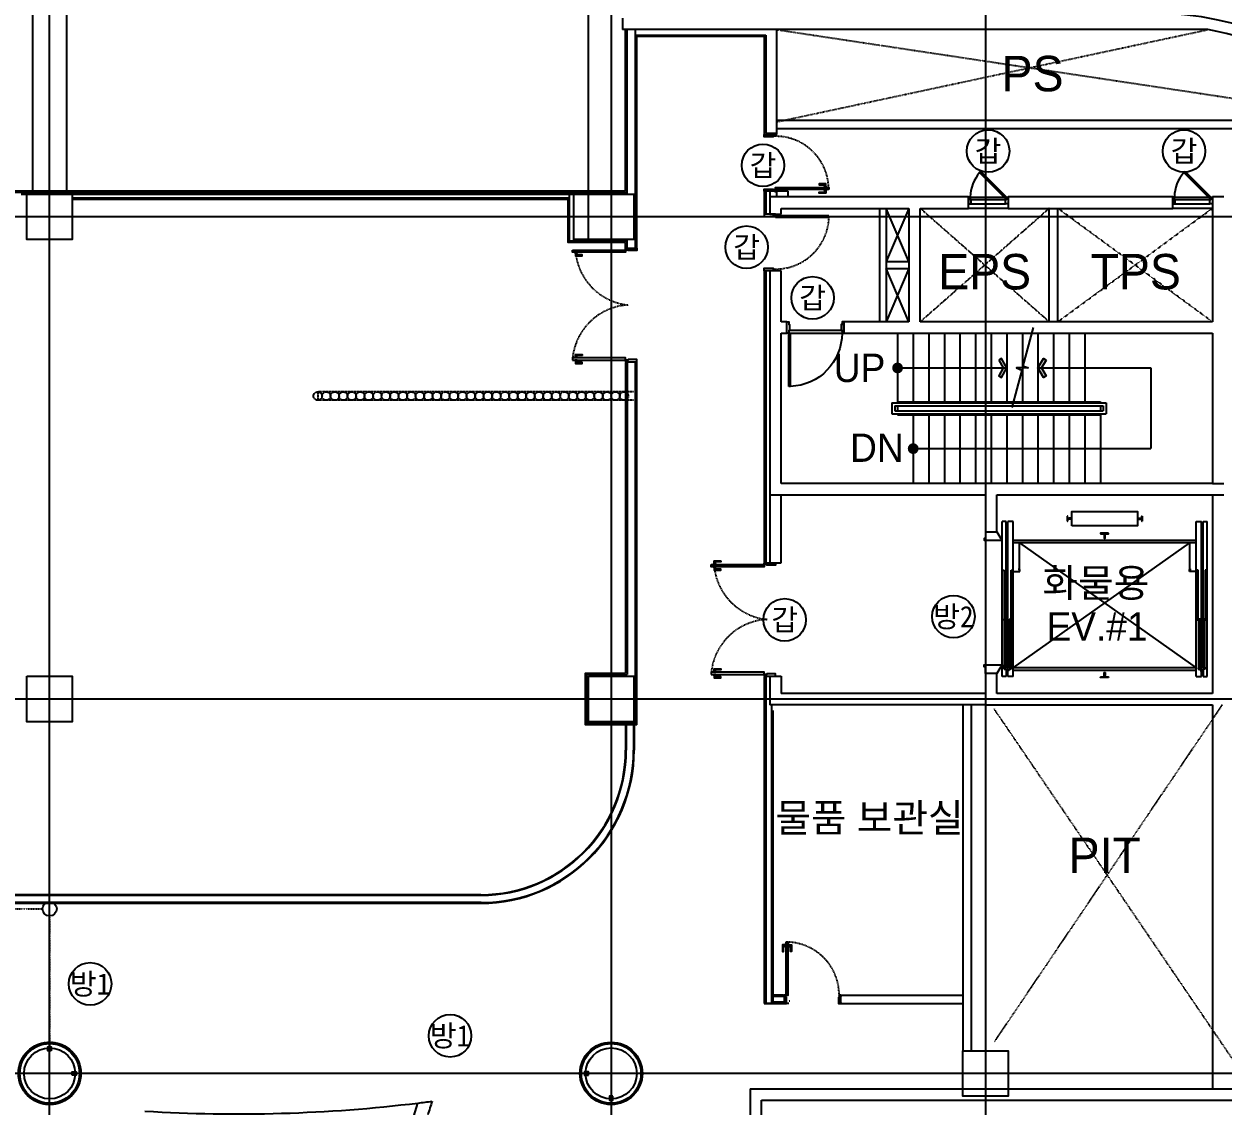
# Model space of a CAD drawing. Header units: metres. Extents: x 630750 to 860239, y 578133 to 726633.
# Drawn here: x 737552 to 758692, y 668635 to 687710 of the extents above; entities that cross this region are included whole.
import ezdxf
from ezdxf.enums import TextEntityAlignment as Align

# ---------------------------------------------------------------- set-up
doc = ezdxf.new("R2010")
doc.units = ezdxf.units.M
for name, pattern in [('DASHDOT', [25.4, 12.7, -6.35, 0, -6.35]), ('HID1', [0.375, 0.25, -0.125]), ('HIDDEN-1', [1.4, 0.35, -0.7, 0.35]), ('업무시설_xr-base$0$CONTINOUS', [0])]:
    doc.linetypes.add(name, pattern=pattern)
doc.layers.add('A-CEN-1', color=1, linetype='Continuous', plot=False)
for name, color, linetype in [('A-CON', 2, 'Continuous'), ('A-DOR', 4, 'Continuous'), ('A-ELE-7', 7, 'Continuous'), ('A-ELE-9', 9, 'Continuous'), ('A-ELEV', 4, 'Continuous'), ('A-ELEV-FIXT', 5, 'Continuous'), ('A-HAT-1', 9, 'Continuous'), ('A-MULL', 7, 'Continuous'), ('A-STAIR', 4, 'Continuous'), ('A-SYM1', 7, 'Continuous'), ('A-TXT-S', 3, 'Continuous'), ('A-WAL-BLK', 3, 'Continuous'), ('A-WAL-DW', 7, 'Continuous'), ('A-WALL-CONC', 2, 'Continuous'), ('A-WIN-GLASS', 4, 'Continuous'), ('DOR', 4, 'Continuous'), ('elevator', 7, 'Continuous'), ('fire shutter', 2, 'Continuous'), ('INT', 117, 'Continuous'), ('KUK-DOOR', 4, 'Continuous'), ('KUK-DOOR-FRAME', 4, 'Continuous'), ('KUK-WALL-DRYWALL', 4, 'Continuous'), ('KUK-WALL-FIN 1', 30, 'Continuous'), ('KUK-WINDOW', 4, 'Continuous'), ('블럭', 7, 'Continuous')]:
    doc.layers.add(name, color=color, linetype=linetype)
doc.styles.add('TEXT', font='')
doc.styles.add('돋움', font='')
doc.styles.get('TEXT').set_extended_font_data('DotumChe')
doc.styles.get('돋움').set_extended_font_data('Dotum')

# ---------------------------------------------------------------- blocks, each defined once
blk = doc.blocks.new('dor-1000x200conc')
at = {"layer": 'A-DOR'}
for p, q in [((30, 1140), (30, 200)), ((60, 1140), (30, 1140)), ((60, 1140), (60, 200)), ((30, 200), (60, 200))]:
    blk.add_line(p, q, dxfattribs=at)
for points in [[(0, 200), (0, 0), (30, 0), (30, 45), (45, 45), (45, 155), (30, 155), (30, 200)], [(1000, 200), (1000, 0), (970, 0), (970, 45), (955, 45), (955, 155), (970, 155), (970, 200)]]:
    blk.add_lwpolyline(points, close=True, dxfattribs=at)
blk.add_arc((30, 200), 940, 0, 88.1729, dxfattribs=at)
at = {"layer": 'DOR', "color": 9}
for points in [[(30, 200), (970, 200)], [(955, 155), (45, 155)]]:
    blk.add_lwpolyline(points, dxfattribs=at)
blk = doc.blocks.new('dor-700')
at = {"layer": 'A-DOR'}
for p, q in [((197, 553), (218, 574)), ((197, 553), (649, 102)), ((218, 574), (670, 123)), ((670, 123), (649, 102))]:
    blk.add_line(p, q, dxfattribs=at)
for points in [[(0, 123), (0, 3), (45, 3), (45, 78), (30, 78), (30, 123)], [(700, 123), (700, 3), (655, 3), (655, 78), (670, 78), (670, 123)]]:
    blk.add_lwpolyline(points, close=True, dxfattribs=at)
blk.add_arc((715, 104), 686, 139.1042, 178.3732, dxfattribs=at)
at = {"layer": 'DOR', "color": 9}
for points in [[(30, 123), (627, 123)], [(45, 78), (655, 78)], [(45, 3), (655, 3)]]:
    blk.add_lwpolyline(points, dxfattribs=at)
blk = doc.blocks.new('화물1')
at = {"layer": 'A-ELEV-FIXT'}
for p, q in [((2227693, 525810), (2227693, 525721)), ((2227697, 525810), (2227693, 525810)), ((2227704, 525775), (2227700, 525807)), ((2227704, 525756), (2227700, 525725)), ((2227718, 525770), (2227709, 525770)), ((2227718, 525761), (2227709, 525761)), ((2227754, 525774), (2227723, 525774)), ((2227754, 525758), (2227723, 525758)), ((2227755, 525773), (2227754, 525774)), ((2227754, 525758), (2227755, 525759)), ((2227755, 525773), (2227755, 525759)), ((2228955, 525773), (2228956, 525774)), ((2228955, 525773), (2228955, 525759)), ((2228956, 525758), (2228955, 525759)), ((2228956, 525774), (2228987, 525774)), ((2228956, 525758), (2228987, 525758)), ((2228991, 525770), (2229000, 525770)), ((2228991, 525761), (2229000, 525761)), ((2229005, 525775), (2229009, 525807)), ((2229005, 525756), (2229009, 525725)), ((2229013, 525810), (2229017, 525810)), ((2229017, 525810), (2229017, 525721)), ((2226546, 522981), (2226546, 525715)), ((2226616, 525715), (2226546, 525715)), ((2226616, 523121), (2226616, 525715)), ((2226646, 522981), (2226646, 525715)), ((2226742, 525715), (2226646, 525715)), ((2226742, 522981), (2226742, 525715)), ((2227697, 525721), (2227693, 525721)), ((2229013, 525721), (2229017, 525721)), ((2229968, 522981), (2229968, 525715)), ((2229968, 525715), (2230064, 525715)), ((2230064, 522981), (2230064, 525715)), ((2230094, 523121), (2230094, 525715)), ((2230094, 525715), (2230164, 525715)), ((2230164, 522981), (2230164, 525715)), ((2229968, 525381), (2226742, 525381)), ((2229968, 525336), (2226742, 525336)), ((2226855, 524866), (2226855, 525336)), ((2229855, 524866), (2229855, 525336)), ((2226742, 524866), (2226752, 524866)), ((2226742, 524836), (2226742, 524866)), ((2226742, 524836), (2226860, 524836)), ((2226860, 524866), (2226830, 524866)), ((2226860, 524836), (2226860, 524866)), ((2229850, 524836), (2229850, 524866)), ((2229850, 524866), (2229880, 524866)), ((2229968, 524836), (2229850, 524836)), ((2229968, 524866), (2229958, 524866)), ((2229968, 524836), (2229968, 524866)), ((2226582, 523136), (2226547, 523136)), ((2226582, 523111), (2226582, 523136)), ((2226582, 523111), (2226616, 523111)), ((2226616, 523111), (2226616, 522981)), ((2226646, 523086), (2226646, 523076)), ((2226670, 523086), (2226646, 523086)), ((2226706, 523111), (2226670, 523111)), ((2226670, 523111), (2226670, 523086)), ((2226706, 523136), (2226706, 523111)), ((2229968, 523136), (2226742, 523136)), ((2229968, 523091), (2226742, 523091)), ((2230004, 523136), (2230004, 523111)), ((2230004, 523111), (2230040, 523111)), ((2230040, 523111), (2230040, 523086)), ((2230040, 523086), (2230064, 523086)), ((2230064, 523086), (2230064, 523076)), ((2230128, 523111), (2230094, 523111)), ((2230094, 523111), (2230094, 522981)), ((2230128, 523111), (2230128, 523136)), ((2230128, 523136), (2230163, 523136)), ((2226616, 522981), (2226546, 522981)), ((2226742, 522981), (2226646, 522981)), ((2229968, 522981), (2230064, 522981)), ((2230094, 522981), (2230164, 522981))]:
    blk.add_line(p, q, dxfattribs=at)
at = {"layer": 'A-ELEV-FIXT', "color": 8}
for p, q in [((2226742, 523136), (2229855, 525336)), ((2226855, 525336), (2229968, 523136))]:
    blk.add_line(p, q, dxfattribs=at)
at = {"layer": 'A-ELEV-FIXT', "linetype": 'Continuous'}
for p, q in [((2226551, 523983), (2226551, 524858)), ((2226551, 524858), (2226581, 524858)), ((2226581, 524858), (2226581, 523983)), ((2226707, 523983), (2226707, 524858)), ((2226707, 524858), (2226737, 524858)), ((2226737, 524858), (2226737, 523983)), ((2230003, 524858), (2229973, 524858)), ((2229973, 524858), (2229973, 523983)), ((2230003, 523983), (2230003, 524858)), ((2230159, 524858), (2230129, 524858)), ((2230129, 524858), (2230129, 523983)), ((2230159, 523983), (2230159, 524858)), ((2226581, 523983), (2226551, 523983)), ((2226587, 523121), (2226587, 523996)), ((2226587, 523996), (2226616, 523996)), ((2226616, 523996), (2226616, 523121)), ((2226671, 523121), (2226671, 523996)), ((2226671, 523996), (2226701, 523996)), ((2226701, 523996), (2226701, 523121)), ((2226737, 523983), (2226707, 523983)), ((2229973, 523983), (2230003, 523983)), ((2230009, 523996), (2230009, 523121)), ((2230039, 523996), (2230009, 523996)), ((2230039, 523121), (2230039, 523996)), ((2230094, 523996), (2230094, 523121)), ((2230123, 523996), (2230094, 523996)), ((2230123, 523121), (2230123, 523996)), ((2230129, 523983), (2230159, 523983)), ((2226616, 523121), (2226587, 523121)), ((2226701, 523121), (2226671, 523121)), ((2230009, 523121), (2230039, 523121)), ((2230094, 523121), (2230123, 523121))]:
    blk.add_line(p, q, dxfattribs=at)
at = {"layer": 'A-ELEV-FIXT'}
blk.add_lwpolyline([(2227775, 525641), (2227775, 525891), (2228935, 525891), (2228935, 525641)], close=True, dxfattribs=at)
for points in [[(2228425, 525510), (2228285, 525510), (2228285, 525499, 0.396891), (2228287, 525497), (2228345, 525494), (2228348, 525491), (2228348, 525475), (2228345, 525471), (2228345, 525422), (2228346, 525421), (2228363, 525421), (2228364, 525422), (2228364, 525471), (2228361, 525475), (2228361, 525491), (2228364, 525494), (2228422, 525497, 0.396891), (2228425, 525499)], [(2228425, 522962), (2228285, 522962), (2228285, 522972, -0.396891), (2228287, 522974), (2228345, 522977), (2228348, 522981), (2228348, 522997), (2228345, 523000), (2228345, 523050), (2228346, 523051), (2228363, 523051), (2228364, 523050), (2228364, 523000), (2228361, 522997), (2228361, 522981), (2228364, 522977), (2228422, 522974, -0.396891), (2228425, 522972)]]:
    blk.add_lwpolyline(points, format="xyb", close=True, dxfattribs=at)
for centre, radius, start, end in [((2227697, 525807), 3.5, 0, 90), ((2227709, 525775), 5, 180, 270), ((2227709, 525775), 5, 180, 270), ((2227709, 525756), 5, 90, 180), ((2227709, 525756), 5, 90, 180), ((2227718, 525775), 5, 270, 339.5127), ((2227718, 525756), 5, 20.4873, 90), ((2228991, 525775), 5, 200.4873, 270), ((2228991, 525756), 5, 90, 159.5127), ((2229000, 525775), 5, 270, 0), ((2229000, 525775), 5, 270, 0), ((2229000, 525756), 5, 0, 90), ((2229000, 525756), 5, 0, 90), ((2229013, 525807), 3.5, 90, 180), ((2227697, 525725), 3.5, 270, 0), ((2229013, 525725), 3.5, 180, 270)]:
    blk.add_arc(centre, radius, start, end, dxfattribs=at)

msp = doc.modelspace()

# ---------------------------------------------------------------- hatches: boundary and pattern name
at = {"layer": 'A-SYM1'}
for points in [[(754784, 681811.5), (754737.8, 681784.8), (754817.8, 681646.2), (754737.8, 681507.7), (754784, 681481), (754879.4, 681646.2)], [(755524.8, 681811.5), (755571, 681784.8), (755491, 681646.2), (755571, 681507.7), (755524.8, 681481), (755429.4, 681646.2)]]:
    msp.add_hatch(color=7, dxfattribs=at).paths.add_polyline_path(points)
h = msp.add_hatch(color=7, dxfattribs=at)
edge = h.paths.add_edge_path()
edge.add_arc((752954.4, 681646.2), 96, 360, 540)
edge.add_arc((752954.4, 681646.2), 96, 540, 720)
h = msp.add_hatch(color=7, dxfattribs=at)
edge = h.paths.add_edge_path()
edge.add_arc((753229.4, 680224.2), 96, 360, 540)
edge.add_arc((753229.4, 680224.2), 96, 540, 720)

# ---------------------------------------------------------------- linework, layer by layer
at = {"layer": 'A-CEN-1', "linetype": 'Continuous', "ltscale": 0.1}
msp.add_line((738004.4, 657452.7, 0), (738004.4, 706258.8, 0), dxfattribs=at)
at = {"layer": 'A-CEN-1', "linetype": 'Continuous'}
for p, q in [((747904.4, 706258.8, 0), (747904.4, 599969.6, 0)), ((754504.4, 706258.8, 0), (754504.4, 599969.6, 0)), ((795684.4, 684310.2, 0), (657202.6, 684310.2, 0)), ((795684.4, 675810.2, 0), (657202.6, 675810.2, 0)), ((795684.4, 669210.2, 0), (657202.6, 669210.2, 0))]:
    msp.add_line(p, q, dxfattribs=at)
at = {"layer": 'A-CON'}
for p, q in [((754504.4, 679410.2, 0), (754504.4, 678760.2, 0)), ((754704.4, 678760.2, 0), (754704.4, 679410.2, 0)), ((754504.4, 678760.2, 0), (754704.4, 678760.2, 0)), ((754504.4, 676260.2, 0), (754504.4, 675710.2, 0)), ((754704.4, 676260.2, 0), (754504.4, 676260.2, 0)), ((754704.4, 675910.2, 0), (754704.4, 676260.2, 0))]:
    msp.add_line(p, q, dxfattribs=at)
at = {"layer": 'A-CON', "elevation": 0}
for points in [[(737604.4, 684710.2), (738404.4, 684710.2), (738404.4, 683910.2), (737604.4, 683910.2)], [(747504.4, 684710.2), (748304.4, 684710.2), (748304.4, 683910.2), (747504.4, 683910.2)], [(737604.4, 676210.2), (738404.4, 676210.2), (738404.4, 675410.2), (737604.4, 675410.2)], [(747504.4, 676210.2), (748304.4, 676210.2), (748304.4, 675410.2), (747504.4, 675410.2)], [(754104.4, 669610.2), (754904.4, 669610.2), (754904.4, 668810.2), (754104.4, 668810.2)]]:
    msp.add_lwpolyline(points, close=True, dxfattribs=at)
at = {"layer": 'A-CON'}
for centre in [(738004.6, 669210.2, 0), (747904.6, 669210.2, 0)]:
    msp.add_circle(centre, 450, dxfattribs=at)
at = {"layer": 'A-DOR'}
msp.add_line((751743.9, 684300.3), (751743.9, 684330.2), dxfattribs=at)
at = {"layer": 'A-ELE-7'}
msp.add_arc((757532.1, 682017.6, 0), 7673, 359.19797, 87.85437, dxfattribs=at)
at = {"layer": 'A-ELE-9'}
for p, q in [((754904.4, 684460.3, 0), (754204.4, 684460.3, 0)), ((754904.4, 684460.3), (754204.4, 684460.3)), ((758504.4, 684460.3, 0), (757804.4, 684460.3, 0)), ((758504.4, 684460.3), (757804.4, 684460.3))]:
    msp.add_line(p, q, dxfattribs=at)
at = {"layer": 'A-ELEV'}
for p, q in [((754504.4, 678760.2, 0), (754504.4, 678640.2, 0)), ((754704.4, 678760.2, 0), (754774.2, 678640.2, 0)), ((754504.4, 676260.2, 0), (754504.4, 676380.2, 0)), ((754774.2, 676380.2, 0), (754704.4, 676260.2, 0))]:
    msp.add_line(p, q, dxfattribs=at)
at = {"layer": 'A-ELEV', "elevation": 0}
for points in [[(754512.6, 678640.2), (754479.4, 678640.2), (754479.4, 678610.2), (754795.5, 678610.2), (754795.5, 678640.2), (754774.2, 678640.2)], [(754512.6, 676380.2), (754479.4, 676380.2), (754479.4, 676410.2), (754795.5, 676410.2), (754795.5, 676380.2), (754774.2, 676380.2)]]:
    msp.add_lwpolyline(points, dxfattribs=at)
at = {"layer": 'A-HAT-1', "color": 8}
for p, q in [((747504.4, 684710.2, 0), (747504.4, 691410.2, 0)), ((753154.4, 684460.2, 0), (752754.4, 683520.2, 0)), ((753154.4, 683520.2, 0), (752754.4, 684460.2, 0)), ((753154.4, 683400.2, 0), (752754.4, 682460.2, 0)), ((753154.4, 682460.2, 0), (752754.4, 683400.2, 0))]:
    msp.add_line(p, q, dxfattribs=at)
at = {"layer": 'A-HAT-1', "color": 8, "linetype": 'HIDDEN-1'}
for p, q in [((755629.4, 684460.2, 0), (753354.4, 682460.2, 0)), ((753354.4, 684460.2, 0), (755629.4, 682460.3, 0)), ((755779.4, 682460.3, 0), (758504.4, 684460.2, 0)), ((758504.4, 682460.2, 0), (755779.4, 684460.2, 0))]:
    msp.add_line(p, q, dxfattribs=at)
for points in [[(750824.4, 687610.2), (761456.8, 686010.2)], [(758679.4, 675710.2), (754654.4, 669760.2)]]:
    msp.add_lwpolyline(points, dxfattribs=at)
at = {"layer": 'A-HAT-1', "color": 8, "linetype": 'HIDDEN-1', "elevation": 0}
for points in [[(750824.4, 685985.2), (758426.8, 687610.2)], [(754654.4, 675635.2), (759212.7, 668940.2)]]:
    msp.add_lwpolyline(points, dxfattribs=at)
at = {"layer": 'A-MULL'}
msp.add_line((744425.8, 668454.1, 0), (744497, 668687.8, 0), dxfattribs=at)
for centre, radius, start, end in [((741306.4, 694910.2, 0), 26415.4, 276.93788, 277.48638), ((773053.7, 659309.9, 0), 29828.8, 161.6107, 162.09488)]:
    msp.add_arc(centre, radius, start, end, dxfattribs=at)
at = {"layer": 'A-STAIR'}
for p, q in [((752954.4, 682260.2, 0), (752954.4, 681030.2, 0)), ((753229.4, 682260.2, 0), (753229.4, 681050.2, 0)), ((753504.4, 682260.2, 0), (753504.4, 681050.2, 0)), ((753779.4, 682260.2, 0), (753779.4, 681050.2, 0)), ((754054.4, 682260.2, 0), (754054.4, 681050.2, 0)), ((754329.4, 682260.2, 0), (754329.4, 681050.2, 0)), ((754604.4, 682260.2, 0), (754604.4, 681050.2, 0)), ((754879.4, 682260.2, 0), (754879.4, 681050.2, 0)), ((755154.4, 682260.2, 0), (755154.4, 681050.2, 0)), ((755429.4, 682260.2, 0), (755429.4, 681050.2, 0)), ((755704.4, 682260.2, 0), (755704.4, 681050.2, 0)), ((755979.4, 682260.2, 0), (755979.4, 681050.2, 0)), ((756254.4, 682260.2, 0), (756254.4, 681050.2, 0)), ((752854.4, 681030.2, 0), (756629.4, 681030.2, 0)), ((752854.4, 681030.2, 0), (752854.4, 680840.2, 0)), ((752904.4, 680980.2, 0), (756579.4, 680980.2, 0)), ((752904.4, 680980.2, 0), (752904.4, 680890.2, 0)), ((752954.4, 681050.2, 0), (756529.4, 681050.2, 0)), ((752954.4, 680980.2, 0), (752954.4, 680890.2, 0)), ((756529.4, 681050.2, 0), (756529.4, 681030.2, 0)), ((756529.4, 680980.2, 0), (756529.4, 680890.2, 0)), ((756579.4, 680980.2, 0), (756579.4, 680890.2, 0)), ((756629.4, 681030.2, 0), (756629.4, 680840.2, 0)), ((752854.4, 680840.2, 0), (756629.4, 680840.2, 0)), ((752904.4, 680890.2, 0), (756579.4, 680890.2, 0)), ((752954.4, 680840.2, 0), (752954.4, 680820.2, 0)), ((752954.4, 680820.2, 0), (756529.4, 680820.2, 0)), ((753229.4, 680820.2, 0), (753229.4, 679610.2, 0)), ((753504.4, 680820.2, 0), (753504.4, 679610.2, 0)), ((753779.4, 680820.2, 0), (753779.4, 679610.2, 0)), ((754054.4, 680820.2, 0), (754054.4, 679610.2, 0)), ((754329.4, 680820.2, 0), (754329.4, 679610.2, 0)), ((754604.4, 680820.2, 0), (754604.4, 679610.2, 0)), ((754879.4, 680820.2, 0), (754879.4, 679610.2, 0)), ((755154.4, 680820.2, 0), (755154.4, 679610.2, 0)), ((755429.4, 680820.2, 0), (755429.4, 679610.2, 0)), ((755704.4, 680820.2, 0), (755704.4, 679610.2, 0)), ((755979.4, 680820.2, 0), (755979.4, 679610.2, 0)), ((756254.4, 680820.2, 0), (756254.4, 679610.2, 0)), ((756529.4, 680840.2, 0), (756529.4, 679610.2, 0))]:
    msp.add_line(p, q, dxfattribs=at)
at = {"layer": 'A-SYM1', "color": 7}
for p, q in [((752954.4, 681646.2, 0), (754879.4, 681646.2, 0)), ((755429.4, 681646.2, 0), (757420.4, 681646.2, 0)), ((757420.4, 681646.2, 0), (757420.4, 680224.2, 0)), ((753229.4, 680224.2, 0), (757420.4, 680224.2, 0))]:
    msp.add_line(p, q, dxfattribs=at)
at = {"layer": 'A-SYM1', "color": 7, "elevation": 0}
msp.add_lwpolyline([(755344.9, 682357.2), (755164.5, 681684), (755258.7, 681646.2), (755050.1, 681646.2), (755144.3, 681608.4), (754968.2, 680951.5)], dxfattribs=at)
for points in [[(754737.8, 681784.8), (754817.8, 681646.2), (754737.8, 681507.7), (754784, 681481), (754879.4, 681646.2), (754784, 681811.5)], [(755571, 681784.8), (755491, 681646.2), (755571, 681507.7), (755524.8, 681481), (755429.4, 681646.2), (755524.8, 681811.5)]]:
    msp.add_lwpolyline(points, close=True, dxfattribs=at)
at = {"layer": 'A-WAL-BLK'}
for p, q in [((750824.4, 687210.2, 0), (750824.4, 687610.2, 0)), ((750824.4, 685760.2), (750824.4, 687610.2)), ((750824.4, 685760.2, 0), (750824.4, 686210.2, 0)), ((750824.4, 684660.2, 0), (750824.4, 684760.2, 0)), ((751024.4, 684760.2, 0), (750824.4, 684760.2, 0)), ((750824.4, 684660.2), (750824.4, 684760.2)), ((751024.4, 684760.2), (750824.4, 684760.2)), ((751024.4, 684660.2, 0), (751024.4, 684760.2, 0)), ((751024.4, 684660.2), (751024.4, 684760.2)), ((755629.4, 682460.3, 0), (755629.4, 684460.3, 0)), ((755779.4, 682460.3, 0), (755779.4, 684460.3, 0)), ((750704.4, 679410.2, 0), (750704.4, 678212.7, 0)), ((750904.4, 678212.7, 0), (750904.4, 679410.2, 0)), ((750704.4, 678212.7, 0), (750904.4, 678212.7, 0)), ((750704.4, 676212.7, 0), (750704.4, 675710.2, 0)), ((750704.4, 676212.7, 0), (750904.4, 676212.7, 0)), ((750904.4, 676212.7, 0), (750904.4, 675910.2, 0)), ((754504.4, 675910.2), (750904.4, 675910.2)), ((754504.4, 675710.2), (750704.4, 675710.2, 0)), ((754104.4, 675710.2, 0), (754104.4, 669610.2, 0)), ((754254.4, 675710.2, 0), (754254.4, 669610.2, 0))]:
    msp.add_line(p, q, dxfattribs=at)
at = {"layer": 'A-WAL-BLK', "elevation": 0}
for points in [[(760154.4, 684660.2), (760154.4, 686010.2), (750824.4, 686010.2)], [(760004.4, 684660.2), (760004.4, 685860.2), (750824.4, 685860.2)]]:
    msp.add_lwpolyline(points, dxfattribs=at)
at = {"layer": 'A-WAL-DW'}
for p, q in [((737704.4, 691410.2, 0), (737704.4, 684765.2, 0)), ((738304.4, 691410.2, 0), (738304.4, 684765.2, 0)), ((737504.4, 684710.2, 0), (747504.4, 684710.2, 0)), ((752634.4, 684460.2, 0), (752634.4, 682460.2, 0)), ((752754.4, 684460.2, 0), (752754.4, 682460.2, 0)), ((752754.4, 683520.2, 0), (753154.4, 683520.2, 0)), ((752754.4, 683400.2, 0), (753154.4, 683400.2, 0)), ((750729.4, 670590.2), (750984.4, 670590.2)), ((751924.4, 670590.2), (754104.4, 670590.2)), ((750604.4, 670440.2), (750994.4, 670440.2)), ((750604.4, 670440.2), (750994.4, 670440.2)), ((751914.4, 670440.2), (754104.4, 670440.2)), ((751914.4, 670440.2), (754104.4, 670440.2)), ((750354.4, 668940.2), (750354.4, 621776.4)), ((750354.4, 668940.2), (770154.4, 668940.2, 0)), ((750554.4, 623010.2, 0), (750554.4, 668740.2, 0)), ((750554.4, 668740.2, 0), (770654.4, 668740.2, 0))]:
    msp.add_line(p, q, dxfattribs=at)
at = {"layer": 'A-WAL-DW', "elevation": 0}
msp.add_lwpolyline([(750824.4, 684760.2), (750704.4, 684760.2), (750704.4, 684660.2)], dxfattribs=at)
at = {"layer": 'A-WALL-CONC'}
for p, q in [((748104.4, 687810.2, 0), (748104.4, 687610.2, 0)), ((758426.8, 687610.2, 0), (748104.4, 687610.2, 0)), ((754204.4, 684660.2, 0), (750704.4, 684660.2, 0)), ((750704.4, 684660.2, 0), (750704.4, 684360.2, 0)), ((754204.4, 684460.2, 0), (754204.4, 684660.2, 0)), ((758704.4, 684660.2, 0), (758504.4, 684660.2, 0)), ((758504.4, 684660.2, 0), (758504.4, 682460.2, 0)), ((750704.4, 684360.2, 0), (750904.4, 684360.2, 0)), ((750904.4, 684360.2, 0), (750904.4, 684460.2, 0)), ((750904.4, 684460.2, 0), (753154.4, 684460.2, 0)), ((753154.4, 684460.2, 0), (753154.4, 682460.2, 0)), ((753354.4, 682460.2, 0), (753354.4, 684460.2, 0)), ((753354.4, 684460.2, 0), (754204.4, 684460.2, 0)), ((750904.4, 683360.2, 0), (750704.4, 683360.2, 0)), ((750704.4, 683360.2, 0), (750704.4, 679410.2, 0)), ((750904.4, 682460.2, 0), (750904.4, 683360.2, 0)), ((751004.4, 682460.2, 0), (750904.4, 682460.2, 0)), ((751004.4, 682260.2, 0), (751004.4, 682460.2, 0)), ((753154.4, 682460.2, 0), (752004.4, 682460.2, 0)), ((752004.4, 682460.2, 0), (752004.4, 682260.2, 0)), ((758504.4, 682460.2, 0), (753354.4, 682460.2, 0)), ((750904.4, 679610.2, 0), (750904.4, 682260.2, 0)), ((750904.4, 682260.2, 0), (751004.4, 682260.2, 0)), ((752004.4, 682260.2, 0), (758504.4, 682260.2, 0)), ((758504.4, 682260.2, 0), (758504.4, 679610.2, 0)), ((758504.4, 679610.2, 0), (750904.4, 679610.2, 0)), ((758504.4, 679610.2, 0), (758704.4, 679610.2, 0)), ((750704.4, 679410.2, 0), (754504.4, 679410.2, 0)), ((754704.4, 679410.2, 0), (758504.4, 679410.2, 0)), ((754704.4, 679410.2, 0), (758504.4, 679410.2, 0)), ((758504.4, 679410.2, 0), (758504.4, 675910.2, 0)), ((758504.4, 679410.2, 0), (758504.4, 675910.2, 0)), ((758504.4, 679410.2, 0), (758704.4, 679410.2, 0)), ((758504.4, 675910.2, 0), (754704.4, 675910.2, 0)), ((758504.4, 675910.2, 0), (754704.4, 675910.2, 0)), ((754504.4, 675710.2, 0), (758504.4, 675710.2, 0)), ((754504.4, 675710.2, 0), (758504.4, 675710.2, 0)), ((758504.4, 675710.2, 0), (758504.4, 668940.2, 0))]:
    msp.add_line(p, q, dxfattribs=at)
at = {"layer": 'A-WALL-CONC', "elevation": 0}
msp.add_lwpolyline([(757804.4, 684660.2), (754904.4, 684660.2), (754904.4, 684460.2), (757804.4, 684460.2)], close=True, dxfattribs=at)
at = {"layer": 'A-WALL-CONC'}
for radius, start, end in [(6000, 360, 89.52252), (5800, 28.30324, 79.34509)]:
    msp.add_arc((757354.4, 681910.2, 0), radius, start, end, dxfattribs=at)
at = {"layer": 'A-WIN-GLASS', "color": 9}
msp.add_arc((741306.4, 694910.2, 0), 26415.4, 266.48111, 276.93788, dxfattribs=at)
at = {"layer": 'fire shutter', "color": 2, "linetype": 'HIDDEN-1', "elevation": 0}
for points in [[(728229.4, 672110.2), (737879.4, 672110.2)], [(738004.4, 671985.2), (738004.4, 669680.2)], [(738404.4, 669210.2), (738404.4, 669210.2)], [(747434.4, 669210.2), (738474.4, 669210.2)], [(747904.4, 668740.5), (747904.4, 659860.2)]]:
    msp.add_lwpolyline(points, dxfattribs=at)
at = {"layer": 'fire shutter', "elevation": 0}
for points in [[(738034.1, 669610.2), (737974.1, 669610.2), (737974.1, 669680.2), (738034.1, 669680.2)], [(738404.4, 669180.5), (738404.4, 669240.5), (738474.4, 669240.5), (738474.4, 669180.5)], [(747504.4, 669180.4), (747504.4, 669240.4), (747434.4, 669240.4), (747434.4, 669180.4)], [(747934.4, 668810.5), (747874.4, 668810.5), (747874.4, 668740.5), (747934.4, 668740.5)]]:
    msp.add_lwpolyline(points, close=True, dxfattribs=at)
at = {"layer": 'fire shutter', "color": 2}
msp.add_circle((738004.4, 672110.2, 0), 125, dxfattribs=at)
at = {"layer": 'INT', "linetype": 'HID1', "ltscale": 3}
for p, q in [((751034.4, 670440.2, 0), (750804.4, 670440.2, 0)), ((751034.4, 670490.2, 0), (751054.4, 670490.2, 0))]:
    msp.add_line(p, q, dxfattribs=at)
at = {"layer": 'INT', "linetype": 'HID1', "ltscale": 3, "elevation": 0}
for points in [[(748304.4, 681226.1), (742731.4, 681226.1)], [(742731.4, 681226.1), (742731.4, 681076.1)], [(748304.4, 681076.1), (742731.4, 681076.1)]]:
    msp.add_lwpolyline(points, dxfattribs=at)
at = {"layer": 'INT', "linetype": 'HID1', "ltscale": 3}
for centre, radius in [((742731.4, 681151.1, 0), 75), ((742881.4, 681151.1, 0), 75), ((743031.4, 681151.1, 0), 75), ((743181.4, 681151.1, 0), 75), ((743331.4, 681151.1, 0), 75), ((743481.4, 681151.1, 0), 75), ((743631.4, 681151.1, 0), 75), ((743781.4, 681151.1, 0), 75), ((743931.4, 681151.1, 0), 75), ((744081.4, 681151.1, 0), 75), ((744231.4, 681151.1, 0), 75), ((744381.4, 681151.1, 0), 75), ((744531.4, 681151.1, 0), 75), ((744681.4, 681151.1, 0), 75), ((744831.4, 681151.1, 0), 75), ((744981.4, 681151.1, 0), 75), ((745131.4, 681151.1, 0), 75), ((745281.4, 681151.1, 0), 75), ((745431.4, 681151.1, 0), 75), ((745581.4, 681151.1, 0), 75), ((745731.4, 681151.1, 0), 75), ((745881.4, 681151.1, 0), 75), ((746031.4, 681151.1, 0), 75), ((746181.4, 681151.1, 0), 75), ((746331.4, 681151.1, 0), 75), ((746481.4, 681151.1, 0), 75), ((746631.4, 681151.1, 0), 75), ((746781.4, 681151.1, 0), 75), ((746931.4, 681151.1, 0), 75), ((747081.4, 681151.1, 0), 75), ((747231.4, 681151.1, 0), 75), ((747381.4, 681151.1, 0), 75), ((747531.4, 681151.1, 0), 75), ((747681.4, 681151.1, 0), 75), ((747831.4, 681151.1, 0), 75), ((747981.4, 681151.1, 0), 75), ((748131.4, 681151.1, 0), 75), ((738004.4, 669210.2, 0), 550)]:
    msp.add_circle(centre, radius, dxfattribs=at)
at = {"layer": 'KUK-DOOR'}
for p, q in [((751743.9, 684330.2), (750804.4, 684330.2)), ((750804.4, 684330.2), (750804.4, 684300.3)), ((751743.9, 684300.3), (750804.4, 684300.3))]:
    msp.add_line(p, q, dxfattribs=at)
for points in [[(751739.4, 684790.2), (750804.4, 684790.2), (750804.4, 684830.2), (751739.4, 684830.2)], [(747224.4, 683725.2), (748159.4, 683725.2), (748159.4, 683685.2), (747224.4, 683685.2)], [(747224.4, 681785.2), (748159.4, 681785.2), (748159.4, 681825.2), (747224.4, 681825.2)], [(749669.4, 678182.7), (750604.4, 678182.7), (750604.4, 678142.7), (749669.4, 678142.7)], [(749669.4, 676242.7), (750604.4, 676242.7), (750604.4, 676282.7), (749669.4, 676282.7)]]:
    msp.add_lwpolyline(points, close=True, dxfattribs=at)
at = {"layer": 'KUK-DOOR', "color": 251, "elevation": -9848.1}
for points in [[(751701.9, 684830.2), (751701.9, 684840.2), (751689.4, 684840.2), (751689.4, 684888.2, 0.4660446), (751685.8, 684891.2), (751573.9, 684891.2, 0.4142136), (751571.9, 684889.2), (751571.9, 684875.2, 0.4142136), (751573.9, 684873.2), (751666.4, 684871.2, -0.4270096), (751669.4, 684868), (751669.4, 684840.2), (751656.9, 684840.2), (751656.9, 684830.2), (751701.9, 684830.2), (751701.9, 684840.2), (751669.4, 684840.2)], [(751701.9, 684790.2), (751701.9, 684780.2), (751689.4, 684780.2), (751689.4, 684732.2, -0.4660446), (751685.8, 684729.2), (751573.9, 684729.2, -0.4142136), (751571.9, 684731.2), (751571.9, 684745.3, -0.4142136), (751573.9, 684747.3), (751666.4, 684749.2, 0.4270096), (751669.4, 684752.5), (751669.4, 684780.2), (751656.9, 684780.2), (751656.9, 684790.2), (751701.9, 684790.2), (751701.9, 684780.2), (751669.4, 684780.2)], [(747261.9, 683685.2), (747261.9, 683675.2), (747274.4, 683675.2), (747274.4, 683627.2, 0.4660446), (747278, 683624.2), (747389.9, 683624.2, 0.4142136), (747391.9, 683626.2), (747391.9, 683640.3, 0.4142136), (747389.9, 683642.3), (747297.4, 683644.2, -0.4270096), (747294.4, 683647.5), (747294.4, 683675.2), (747306.9, 683675.2), (747306.9, 683685.2), (747261.9, 683685.2), (747261.9, 683675.2), (747294.4, 683675.2)], [(747261.9, 681825.2), (747261.9, 681835.2), (747274.4, 681835.2), (747274.4, 681883.2, -0.4660446), (747278, 681886.2), (747389.9, 681886.2, -0.4142136), (747391.9, 681884.2), (747391.9, 681870.2, -0.4142136), (747389.9, 681868.2), (747297.4, 681866.2, 0.4270096), (747294.4, 681863), (747294.4, 681835.2), (747306.9, 681835.2), (747306.9, 681825.2), (747261.9, 681825.2), (747261.9, 681835.2), (747294.4, 681835.2)], [(747261.9, 681785.2), (747261.9, 681775.2), (747274.4, 681775.2), (747274.4, 681727.2, 0.4660446), (747278, 681724.2), (747389.9, 681724.2, 0.4142136), (747391.9, 681726.2), (747391.9, 681740.3, 0.4142136), (747389.9, 681742.3), (747297.4, 681744.2, -0.4270096), (747294.4, 681747.5), (747294.4, 681775.2), (747306.9, 681775.2), (747306.9, 681785.2), (747261.9, 681785.2), (747261.9, 681775.2), (747294.4, 681775.2)], [(749706.9, 678182.7), (749706.9, 678192.7), (749719.4, 678192.7), (749719.4, 678240.7, -0.4660446), (749723, 678243.7), (749834.9, 678243.7, -0.4142136), (749836.9, 678241.7), (749836.9, 678227.7, -0.4142136), (749834.9, 678225.7), (749742.4, 678223.7, 0.4270096), (749739.4, 678220.4), (749739.4, 678192.7), (749751.9, 678192.7), (749751.9, 678182.7), (749706.9, 678182.7), (749706.9, 678192.7), (749739.4, 678192.7)], [(749706.9, 678142.7), (749706.9, 678132.7), (749719.4, 678132.7), (749719.4, 678084.7, 0.4660446), (749723, 678081.7), (749834.9, 678081.7, 0.4142136), (749836.9, 678083.7), (749836.9, 678097.7, 0.4142136), (749834.9, 678099.7), (749742.4, 678101.7, -0.4270096), (749739.4, 678105), (749739.4, 678132.7), (749751.9, 678132.7), (749751.9, 678142.7), (749706.9, 678142.7), (749706.9, 678132.7), (749739.4, 678132.7)], [(749706.9, 676282.7), (749706.9, 676292.7), (749719.4, 676292.7), (749719.4, 676340.7, -0.4660446), (749723, 676343.7), (749834.9, 676343.7, -0.4142136), (749836.9, 676341.7), (749836.9, 676327.7, -0.4142136), (749834.9, 676325.7), (749742.4, 676323.7, 0.4270096), (749739.4, 676320.4), (749739.4, 676292.7), (749751.9, 676292.7), (749751.9, 676282.7), (749706.9, 676282.7), (749706.9, 676292.7), (749739.4, 676292.7)], [(749706.9, 676242.7), (749706.9, 676232.7), (749719.4, 676232.7), (749719.4, 676184.7, 0.4660446), (749723, 676181.7), (749834.9, 676181.7, 0.4142136), (749836.9, 676183.7), (749836.9, 676197.7, 0.4142136), (749834.9, 676199.7), (749742.4, 676201.7, -0.4270096), (749739.4, 676205), (749739.4, 676232.7), (749751.9, 676232.7), (749751.9, 676242.7), (749706.9, 676242.7), (749706.9, 676232.7), (749739.4, 676232.7)], [(750984.4, 671487.7), (750974.4, 671487.7), (750974.4, 671475.2), (750926.4, 671475.2, 0.4660446), (750923.4, 671471.6), (750923.4, 671359.7, 0.4142136), (750925.4, 671357.7), (750939.4, 671357.7, 0.4142136), (750941.4, 671359.7), (750943.4, 671452.2, -0.4270096), (750946.7, 671455.2), (750974.4, 671455.2), (750974.4, 671442.7), (750984.4, 671442.7), (750984.4, 671487.7), (750974.4, 671487.7), (750974.4, 671455.2)], [(751024.4, 671487.7), (751034.4, 671487.7), (751034.4, 671475.2), (751082.4, 671475.2, -0.4660446), (751085.4, 671471.6), (751085.4, 671359.7, -0.4142136), (751083.4, 671357.7), (751069.4, 671357.7, -0.4142136), (751067.4, 671359.7), (751065.4, 671452.2, 0.4270096), (751062.1, 671455.2), (751034.4, 671455.2), (751034.4, 671442.7), (751024.4, 671442.7), (751024.4, 671487.7), (751034.4, 671487.7), (751034.4, 671455.2)]]:
    msp.add_lwpolyline(points, format="xyb", dxfattribs=at)
at = {"layer": 'KUK-DOOR', "elevation": 0}
msp.add_lwpolyline([(750984.4, 671525.2), (750984.4, 670590.2), (751024.4, 670590.2), (751024.4, 671525.2)], close=True, dxfattribs=at)
at = {"layer": 'KUK-DOOR', "color": 1, "linetype": 'DASHDOT'}
for centre, radius, start, end in [((750804.8, 684794.9), 935.3, 2.1633, 90.02212), ((750804.4, 684330.2), 940, 270, 358.17288), ((748316.1, 683797.5), 1047.8, 186.1539, 263.43826), ((748262.8, 681714.4), 1044.3, 93.64707, 173.90983), ((750761.1, 678255), 1047.8, 186.1539, 264.15333), ((750703.5, 676174), 1039.8, 92.70875, 174.00099), ((750989.1, 670590.6), 935.3, 359.97788, 87.8367)]:
    msp.add_arc(centre, radius, start, end, dxfattribs=at)
at = {"layer": 'KUK-DOOR-FRAME'}
for points in [[(750804.4, 685730.2), (750762.4, 685730.2), (750762.4, 685720.2), (750604.4, 685720.2), (750604.4, 685760.2), (750804.4, 685760.2), (750804.4, 685730.2)], [(750804.4, 684760.2), (750604.4, 684760.2), (750604.4, 684800.2), (750762.4, 684800.2), (750762.4, 684790.2), (750804.4, 684790.2), (750804.4, 684760.2)], [(748159.4, 683755.2), (748359.4, 683755.2), (748359.4, 683715.2), (748201.4, 683715.2), (748201.4, 683725.2), (748159.4, 683725.2), (748159.4, 683755.2)], [(748159.4, 681755.2), (748359.4, 681755.2), (748359.4, 681795.2), (748201.4, 681795.2), (748201.4, 681785.2), (748159.4, 681785.2), (748159.4, 681755.2)], [(750604.4, 678212.7), (750804.4, 678212.7), (750804.4, 678172.7), (750646.4, 678172.7), (750646.4, 678182.7), (750604.4, 678182.7), (750604.4, 678212.7)], [(750604.4, 676212.7), (750804.4, 676212.7), (750804.4, 676252.7), (750646.4, 676252.7), (750646.4, 676242.7), (750604.4, 676242.7), (750604.4, 676212.7)]]:
    msp.add_lwpolyline(points, dxfattribs=at)
for points in [[(750804.4, 684360.2), (750604.4, 684360.2), (750604.4, 684330.2), (750604.4, 684330.2), (750604.4, 684315.2), (750759.4, 684315.2), (750759.4, 684330.2), (750804.4, 684330.2)], [(750804.4, 683360.2), (750604.4, 683360.2), (750604.4, 683390.2), (750604.4, 683390.2), (750604.4, 683405.2), (750759.4, 683405.2), (750759.4, 683390.2), (750804.4, 683390.2)]]:
    msp.add_lwpolyline(points, close=True, dxfattribs=at)
at = {"layer": 'KUK-DOOR-FRAME', "elevation": 0}
for points in [[(750954.4, 670590.2), (750954.4, 670440.2), (750994.4, 670440.2), (750994.4, 670548.2), (750984.4, 670548.2), (750984.4, 670590.2), (750954.4, 670590.2)], [(751924.4, 670590.2), (751924.4, 670548.2), (751914.4, 670548.2), (751914.4, 670440.2), (751954.4, 670440.2), (751954.4, 670590.2), (751924.4, 670590.2)]]:
    msp.add_lwpolyline(points, dxfattribs=at)
at = {"layer": 'KUK-WALL-DRYWALL'}
for p, q in [((748184.4, 684710.2), (748184.4, 687610.2)), ((748334.4, 683755.2), (748334.4, 687610.2)), ((748334.4, 687515.2), (750629.4, 687515.2)), ((750629.4, 687515.2), (750629.4, 685785.2)), ((750629.4, 686185.2), (750629.4, 685785.2)), ((750629.4, 685785.2), (750824.4, 685785.2)), ((747171.4, 684740.2), (718604.4, 684740.2, 0)), ((747246.4, 683880.2), (747246.4, 684740.2)), ((750629.4, 684760.2), (750629.4, 684360.2)), ((747171.4, 684640.2), (738404.4, 684640.2)), ((747504.4, 683910.2), (747246.4, 683910.2)), ((748184.4, 683755.2), (748184.4, 683910.2)), ((750629.4, 683360.2), (750629.4, 678212.7)), ((748184.4, 681755.2), (748184.4, 676240.2)), ((748334.4, 675380.2), (748334.4, 681755.2)), ((750629.4, 676212.7), (750629.4, 674501.3)), ((750729.4, 675710.2), (750729.4, 674511.3)), ((750629.4, 674521.3), (750629.4, 670440.2)), ((750729.4, 674511.3), (750729.4, 670440.2)), ((750954.4, 670565.2), (750729.4, 670565.2)), ((750954.4, 670465.2), (750729.4, 670465.2))]:
    msp.add_line(p, q, dxfattribs=at)
for points in [[(748184.4, 683880.2), (747171.4, 683880.2), (747171.4, 684740.2), (748184.4, 684740.2)], [(748334.4, 675380.2), (747474.4, 675380.2), (747474.4, 676240.2), (748184.4, 676240.2)]]:
    msp.add_lwpolyline(points, dxfattribs=at)
at = {"layer": 'KUK-WALL-DRYWALL', "linetype": '업무시설_xr-base$0$CONTINOUS'}
for centre in [(738004.4, 669210.2), (747904.4, 669210.2), (747904.4, 669210.2)]:
    msp.add_circle(centre, 525, dxfattribs=at)
at = {"layer": 'KUK-WALL-FIN 1'}
for p, q in [((748159.4, 684765.2), (748159.4, 687610.2)), ((748359.4, 683765.2), (748359.4, 687490.2)), ((750604.4, 687490.2), (748359.4, 687490.2)), ((750604.4, 687490.2), (750604.4, 685770.2)), ((750614.4, 685760.2), (750824.4, 685760.2)), ((748159.4, 684765.2), (718659.4, 684765.2, 0)), ((750824.4, 684760.2), (750604.4, 684760.2)), ((750604.4, 684750.2), (750604.4, 684360.2)), ((747146.4, 684615.2), (738404.4, 684615.2)), ((748159.4, 683765.2), (748159.4, 683855.2)), ((750604.4, 683360.2), (750604.4, 678222.7)), ((748159.4, 681745.2), (748159.4, 676265.2)), ((748359.4, 675355.2), (748359.4, 681745.2)), ((750604.4, 676202.7), (750604.4, 674501.3)), ((750754.4, 675610.2), (750754.4, 674511.3)), ((750604.4, 674521.3), (750604.4, 670440.2)), ((750754.4, 674511.3), (750754.4, 670440.2)), ((750944.4, 670590.2), (750729.4, 670590.2)), ((750944.4, 670440.2), (750604.4, 670440.2))]:
    msp.add_line(p, q, dxfattribs=at)
for points in [[(750604.4, 685770.2), (750614.4, 685770.2), (750614.4, 685760.2), (750604.4, 685760.2)], [(750604.4, 684750.2), (750614.4, 684750.2), (750614.4, 684760.2), (750604.4, 684760.2)], [(750804.4, 684750.2), (750794.4, 684750.2), (750794.4, 684760.2), (750804.4, 684760.2)], [(748159.4, 683855.2), (747146.4, 683855.2), (747146.4, 684615.2)], [(748359.4, 675355.2), (747449.4, 675355.2), (747449.4, 676265.2), (748159.4, 676265.2)]]:
    msp.add_lwpolyline(points, dxfattribs=at)
at = {"layer": 'KUK-WALL-FIN 1', "linetype": '업무시설_xr-base$0$CONTINOUS'}
for points in [[(748159.4, 683755.2), (748169.4, 683755.2), (748169.4, 683765.2), (748159.4, 683765.2)], [(748359.4, 683755.2), (748349.4, 683755.2), (748349.4, 683765.2), (748359.4, 683765.2)], [(748159.4, 681745.2), (748169.4, 681745.2), (748169.4, 681755.2), (748159.4, 681755.2)], [(748359.4, 681745.2), (748349.4, 681745.2), (748349.4, 681755.2), (748359.4, 681755.2)], [(750604.4, 678212.7), (750614.4, 678212.7), (750614.4, 678222.7), (750604.4, 678222.7)], [(750604.4, 676202.7), (750614.4, 676202.7), (750614.4, 676212.7), (750604.4, 676212.7)]]:
    msp.add_lwpolyline(points, dxfattribs=at)
at = {"layer": 'KUK-WALL-FIN 1', "elevation": 0}
for points in [[(750944.4, 670590.2), (750944.4, 670580.2), (750954.4, 670580.2), (750954.4, 670590.2)], [(751964.4, 670590.2), (751964.4, 670580.2), (751954.4, 670580.2), (751954.4, 670590.2)], [(750944.4, 670440.2), (750944.4, 670450.2), (750954.4, 670450.2), (750954.4, 670440.2)], [(751964.4, 670440.2), (751964.4, 670450.2), (751954.4, 670450.2), (751954.4, 670440.2)]]:
    msp.add_lwpolyline(points, dxfattribs=at)
at = {"layer": 'KUK-WALL-FIN 1', "linetype": '업무시설_xr-base$0$CONTINOUS'}
for centre in [(738004.4, 669210.2), (747904.4, 669210.2), (747904.4, 669210.2)]:
    msp.add_circle(centre, 550, dxfattribs=at)
at = {"layer": 'KUK-WINDOW', "linetype": '업무시설_xr-base$0$CONTINOUS'}
for p, q in [((748159.4, 675355.2), (748159.4, 674910.2)), ((748169.4, 675355.2), (748169.4, 674910.2)), ((748299.4, 675355.2), (748299.4, 674910.2)), ((748309.4, 675355.2), (748309.4, 674910.2)), ((745609.4, 672360.2), (721004.4, 672360.2)), ((721004.4, 672350.2), (745609.4, 672350.2))]:
    msp.add_line(p, q, dxfattribs=at)
for points in [[(745609.7, 672220.2), (721004.4, 672220.2)], [(721004.4, 672210.2), (745609.7, 672210.2)]]:
    msp.add_lwpolyline(points, dxfattribs=at)
for radius, start in [(2550, 270), (2700, 270), (2690, 270), (2560, 270.00014)]:
    msp.add_arc((745609.4, 674910.2), radius, start, 360, dxfattribs=at)
at = {"layer": '블럭', "color": 1}
for centre in [(754549.7, 685470), (758004.6, 685470), (750580.9, 685218.2, 0), (750292.6, 683775.1, 0), (751456, 682881.1, 0), (750963.7, 677205.9, 0), (753939.3, 677262.9, 0), (738718.5, 670787.7, 0), (745064.1, 669873.5, 0)]:
    msp.add_circle(centre, 375, dxfattribs=at)

# ---------------------------------------------------------------- block references
at = {"xscale": -1, "rotation": 180}
msp.add_blockref('dor-1000x200conc', (751004.4, 682460.2, 0), dxfattribs=at)
at = {"layer": 'A-DOR', "rotation": 359.9999886874992}
for p in [(754204.4, 684537), (757804.4, 684537)]:
    msp.add_blockref('dor-700', p, dxfattribs=at)
at = {"layer": 'elevator'}
msp.add_blockref('화물1', (-1471750.3, 153224.6, 0), dxfattribs=at)

# ---------------------------------------------------------------- texts
at = {"layer": 'A-TXT-S', "color": 3, "style": '돋움'}
for s, height, p in [('PS', 625, (754789.1, 686523.4, 0)), ('EPS', 625, (753671.3, 683031.1)), ('TPS', 625, (756357.9, 683031.1)), ('UP', 500, (751829.5, 681398.1)), ('DN', 500, (752116.5, 679990.9)), ('물품 보관실', 500, (750798.8, 673466.9, 0)), ('PIT', 625, (755970.3, 672742.9, 0))]:
    msp.add_text(s, height=height, dxfattribs=at).set_placement(p)
for s, p in [('화물용', (755508.8, 677607.3)), ('화물용', (755508.8, 677607.3)), ('화물용', (755508.8, 677607.3, 0)), ('화물용', (755508.8, 677607.3, 0)), ('EV.#1', (755580.1, 676838.8)), ('EV.#1', (755580.1, 676838.8)), ('EV.#1', (755580.1, 676838.8, 0)), ('EV.#1', (755580.1, 676838.8, 0))]:
    msp.add_text(s, height=500, rotation=0.00001, dxfattribs=at).set_placement(p)
at = {"layer": '블럭', "style": 'TEXT'}
for s, p in [('갑', (754549.7, 685470)), ('갑', (758004.6, 685470)), ('갑', (750580.9, 685218.2, 0)), ('갑', (750292.6, 683775.1, 0)), ('갑', (751456, 682881.1, 0)), ('갑', (750963.7, 677205.9, 0)), ('방2', (753939.3, 677262.9, 0)), ('방1', (738718.5, 670787.7, 0)), ('방1', (745064.1, 669873.5, 0))]:
    msp.add_text(s, height=375, dxfattribs=at).set_placement(p, align=Align.MIDDLE_CENTER)

doc.saveas('drawing.dxf')
